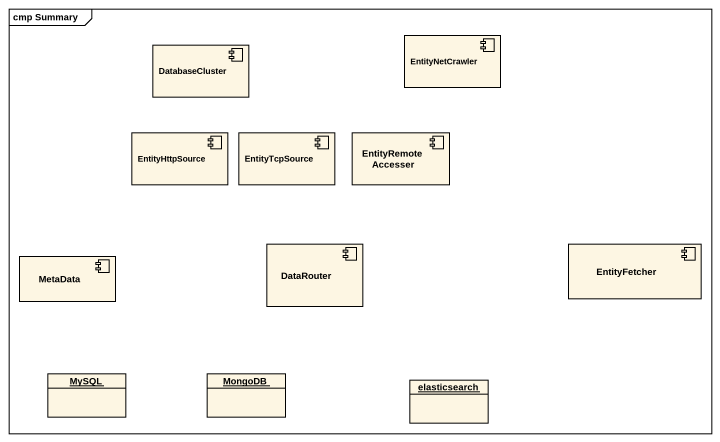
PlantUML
@startuml
mainframe cmp Summary
allowmixing
hide circle
hide empty members
component DatabaseCluster
component EntityNetCrawler
component EntityHttpSource
component EntityTcpSource
component EntityRemoteAccesser
component DataRouter
component EntityFetcher
component MetaData
object MySQL
object MongoDB
object elasticsearch
@enduml
